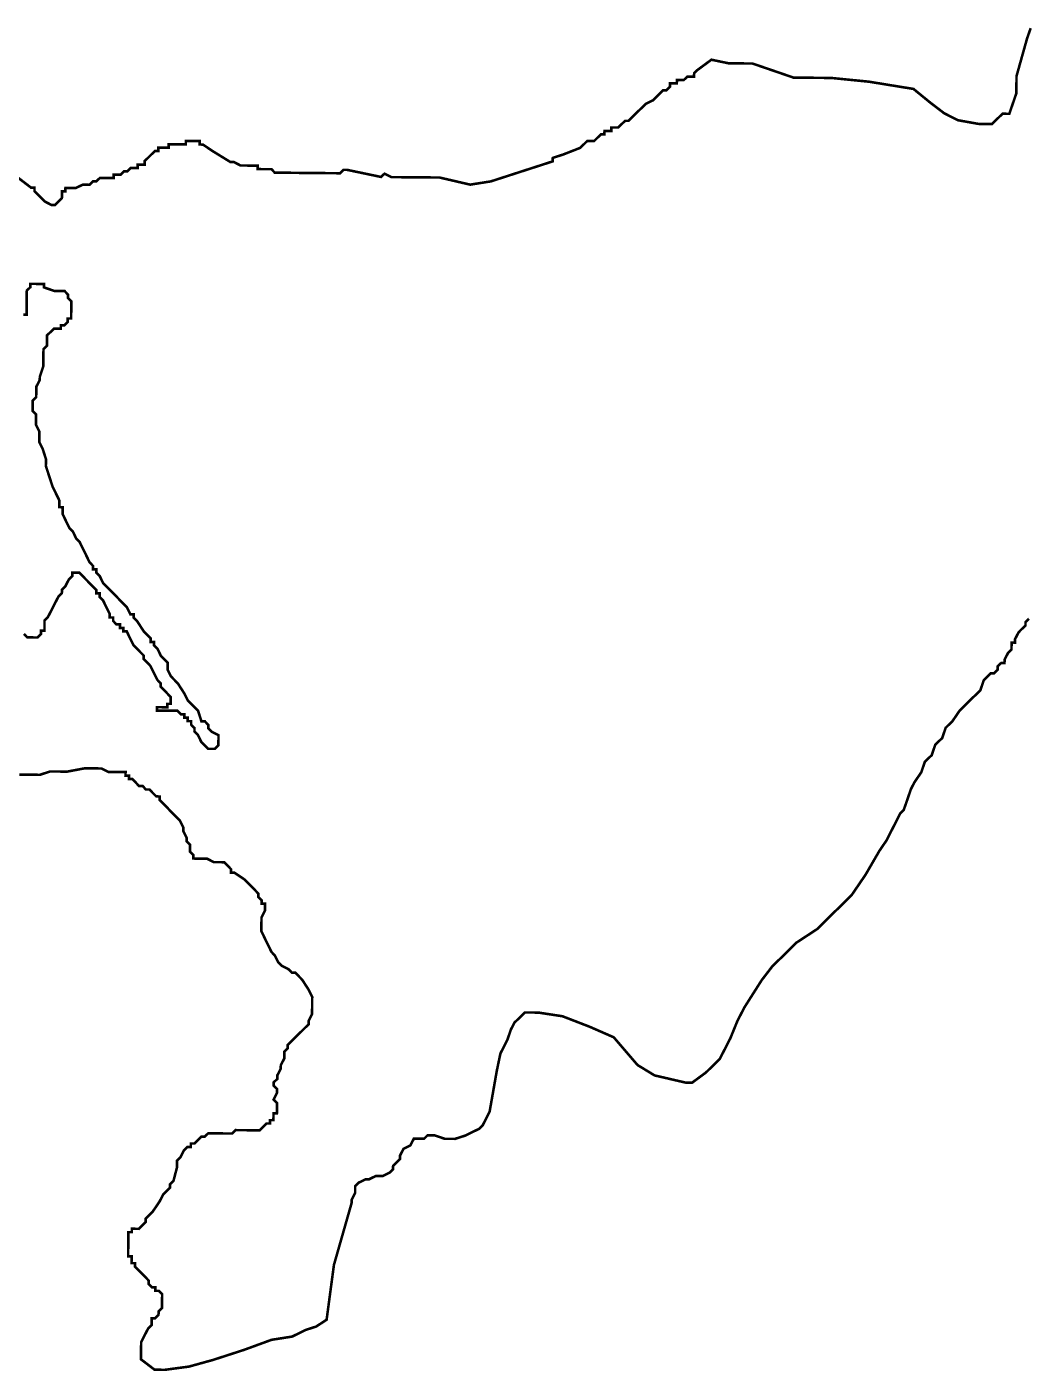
# Model space of a CAD drawing. Header units: metres. Extents: x 290190 to 339802, y 1811045 to 1991312.
# Drawn here: x 318088 to 319263, y 1887629 to 1889207 of the extents above; entities that cross this region are included whole.
import ezdxf

# ---------------------------------------------------------------- set-up
doc = ezdxf.new("R2010")
doc.units = ezdxf.units.M
doc.header["$MEASUREMENT"] = 0
doc.layers.add('HAZARDS LINE', color=1, linetype='Continuous')

msp = doc.modelspace()

# ---------------------------------------------------------------- linework, layer by layer
at = {"layer": 'HAZARDS LINE', "lineweight": 18}
for points in [[(319266.9, 1889205.1, 3.02, 3.02, 0), (319262.7, 1889193.1, 3.02, 3.02, 0), (319250.3, 1889148.9, 3.02, 3.02, 0), (319250.1, 1889132.7, 3.02, 3.02, 0), (319250.1, 1889128.7, 3.02, 3.02, 0), (319241.8, 1889104.6, 3.02, 3.02, 0), (319233.8, 1889104.7, 3.02, 3.02, 0), (319221.6, 1889092.7, 3.02, 3.02, 0), (319205.5, 1889092.8, 3.02, 3.02, 0), (319181.4, 1889097.1, 3.02, 3.02, 0), (319165.3, 1889105.3, 3.02, 3.02, 0), (319149.3, 1889117.5, 3.02, 3.02, 0), (319129.3, 1889133.8, 3.02, 3.02, 0), (319077, 1889142.3, 3.02, 3.02, 0), (319032.7, 1889146.7, 3.02, 3.02, 0), (318988.4, 1889147.1, 3.02, 3.02, 0), (318940.3, 1889163.6, 3.02, 3.02, 0), (318912.1, 1889163.9, 3.02, 3.02, 0), (318892, 1889168.1, 3.02, 3.02, 0), (318875.7, 1889156.1, 3.02, 3.02, 0), (318871.7, 1889152.1, 3.02, 3.02, 0), (318871.6, 1889148.1, 3.02, 3.02, 0), (318867.6, 1889148.2, 3.02, 3.02, 0), (318863.6, 1889148.2, 3.02, 3.02, 0), (318859.5, 1889144.2, 3.02, 3.02, 0), (318855.5, 1889144.2, 3.02, 3.02, 0), (318851.5, 1889144.3, 3.02, 3.02, 0), (318851.4, 1889140.2, 3.02, 3.02, 0), (318847.4, 1889140.3, 3.02, 3.02, 0), (318843.4, 1889140.3, 3.02, 3.02, 0), (318843.3, 1889136.3, 3.02, 3.02, 0), (318839.3, 1889132.3, 3.02, 3.02, 0), (318835.3, 1889132.3, 3.02, 3.02, 0), (318831.2, 1889128.3, 3.02, 3.02, 0), (318823.1, 1889120.3, 3.02, 3.02, 0), (318815, 1889116.4, 3.02, 3.02, 0), (318810.9, 1889112.4, 3.02, 3.02, 0), (318798.7, 1889100.4, 3.02, 3.02, 0), (318794.7, 1889096.4, 3.02, 3.02, 0), (318790.6, 1889096.4, 3.02, 3.02, 0), (318786.6, 1889092.5, 3.02, 3.02, 0), (318782.5, 1889088.5, 3.02, 3.02, 0), (318774.5, 1889088.5, 3.02, 3.02, 0), (318774.4, 1889084.5, 3.02, 3.02, 0), (318770.4, 1889084.5, 3.02, 3.02, 0), (318766.4, 1889084.6, 3.02, 3.02, 0), (318766.3, 1889080.5, 3.02, 3.02, 0), (318762.3, 1889080.6, 3.02, 3.02, 0), (318758.2, 1889076.6, 3.02, 3.02, 0), (318754.2, 1889072.6, 3.02, 3.02, 0), (318746.1, 1889072.7, 3.02, 3.02, 0), (318738, 1889064.7, 3.02, 3.02, 0), (318717.8, 1889056.8, 3.02, 3.02, 0), (318705.7, 1889052.9, 3.02, 3.02, 0), (318705.6, 1889048.8, 3.02, 3.02, 0), (318632.9, 1889025.3, 3.02, 3.02, 0), (318608.7, 1889021.5, 3.02, 3.02, 0), (318572.5, 1889029.9, 3.02, 3.02, 0), (318568.5, 1889029.9, 3.02, 3.02, 0), (318564.5, 1889029.9, 3.02, 3.02, 0), (318556.4, 1889030, 3.02, 3.02, 0), (318540.3, 1889030.1, 3.02, 3.02, 0), (318532.3, 1889030.2, 3.02, 3.02, 0), (318528.2, 1889030.2, 3.02, 3.02, 0), (318524.2, 1889030.3, 3.02, 3.02, 0), (318520.2, 1889030.3, 3.02, 3.02, 0), (318516.2, 1889030.3, 3.02, 3.02, 0), (318508.1, 1889034.4, 3.02, 3.02, 0), (318504.1, 1889030.5, 3.02, 3.02, 0), (318463.9, 1889038.9, 3.02, 3.02, 0), (318459.8, 1889038.9, 3.02, 3.02, 0), (318455.8, 1889034.9, 3.02, 3.02, 0), (318451.7, 1889034.9, 3.02, 3.02, 0), (318447.7, 1889035, 3.02, 3.02, 0), (318443.7, 1889035, 3.02, 3.02, 0), (318439.7, 1889035, 3.02, 3.02, 0), (318431.6, 1889035.1, 3.02, 3.02, 0), (318427.6, 1889035.1, 3.02, 3.02, 0), (318407.4, 1889035.3, 3.02, 3.02, 0), (318403.4, 1889035.4, 3.02, 3.02, 0), (318399.4, 1889035.4, 3.02, 3.02, 0), (318383.3, 1889035.5, 3.02, 3.02, 0), (318379.2, 1889035.6, 3.02, 3.02, 0), (318375.3, 1889039.6, 3.02, 3.02, 0), (318371.2, 1889039.7, 3.02, 3.02, 0), (318367.2, 1889039.7, 3.02, 3.02, 0), (318363.2, 1889039.7, 3.02, 3.02, 0), (318359.1, 1889039.8, 3.02, 3.02, 0), (318359.2, 1889043.8, 3.02, 3.02, 0), (318355.2, 1889043.8, 3.02, 3.02, 0), (318347.1, 1889043.9, 3.02, 3.02, 0), (318339, 1889044, 3.02, 3.02, 0), (318331, 1889048.1, 3.02, 3.02, 0), (318327, 1889048.1, 3.02, 3.02, 0), (318307, 1889060.4, 3.02, 3.02, 0), (318294.9, 1889068.5, 3.02, 3.02, 0), (318290.9, 1889068.6, 3.02, 3.02, 0), (318291, 1889072.6, 3.02, 3.02, 0), (318286.9, 1889072.6, 3.02, 3.02, 0), (318282.9, 1889072.7, 3.02, 3.02, 0), (318278.9, 1889072.7, 3.02, 3.02, 0), (318274.8, 1889072.7, 3.02, 3.02, 0), (318274.8, 1889068.7, 3.02, 3.02, 0), (318270.8, 1889068.7, 3.02, 3.02, 0), (318266.8, 1889068.8, 3.02, 3.02, 0), (318262.7, 1889068.8, 3.02, 3.02, 0), (318258.7, 1889068.8, 3.02, 3.02, 0), (318254.7, 1889068.9, 3.02, 3.02, 0), (318254.6, 1889064.8, 3.02, 3.02, 0), (318250.6, 1889064.9, 3.02, 3.02, 0), (318242.5, 1889065, 3.02, 3.02, 0), (318242.5, 1889060.9, 3.02, 3.02, 0), (318238.5, 1889061, 3.02, 3.02, 0), (318234.4, 1889057, 3.02, 3.02, 0), (318230.4, 1889053, 3.02, 3.02, 0), (318226.3, 1889049, 3.02, 3.02, 0), (318226.3, 1889045, 3.02, 3.02, 0), (318222.2, 1889045, 3.02, 3.02, 0), (318218.2, 1889045, 3.02, 3.02, 0), (318218.2, 1889041, 3.02, 3.02, 0), (318214.1, 1889041, 3.02, 3.02, 0), (318210.1, 1889041.1, 3.02, 3.02, 0), (318206.1, 1889037.1, 3.02, 3.02, 0), (318202, 1889037.1, 3.02, 3.02, 0), (318198, 1889033.1, 3.02, 3.02, 0), (318193.9, 1889033.1, 3.02, 3.02, 0), (318189.9, 1889033.2, 3.02, 3.02, 0), (318189.9, 1889029.2, 3.02, 3.02, 0), (318185.8, 1889029.2, 3.02, 3.02, 0), (318181.8, 1889029.2, 3.02, 3.02, 0), (318177.8, 1889029.3, 3.02, 3.02, 0), (318173.8, 1889029.3, 3.02, 3.02, 0), (318169.7, 1889025.3, 3.02, 3.02, 0), (318165.7, 1889025.3, 3.02, 3.02, 0), (318161.6, 1889021.3, 3.02, 3.02, 0), (318157.6, 1889021.4, 3.02, 3.02, 0), (318153.6, 1889021.4, 3.02, 3.02, 0), (318145.5, 1889017.5, 3.02, 3.02, 0), (318141.4, 1889017.5, 3.02, 3.02, 0), (318137.4, 1889017.5, 3.02, 3.02, 0), (318133.4, 1889017.6, 3.02, 3.02, 0), (318133.3, 1889013.5, 3.02, 3.02, 0), (318129.3, 1889013.6, 3.02, 3.02, 0), (318129.3, 1889009.5, 3.02, 3.02, 0), (318129.2, 1889005.5, 3.02, 3.02, 0), (318125.2, 1889001.5, 3.02, 3.02, 0), (318121.1, 1888997.5, 3.02, 3.02, 0), (318117.1, 1888997.6, 3.02, 3.02, 0), (318109.1, 1889001.7, 3.02, 3.02, 0), (318105.1, 1889005.7, 3.02, 3.02, 0), (318097.1, 1889013.8, 3.02, 3.02, 0), (318097.1, 1889017.9, 3.02, 3.02, 0), (318093.1, 1889017.9, 3.02, 3.02, 0), (318077.1, 1889030.1, 3.02, 3.02, 0)], [(318083.8, 1888868.9, 3.02, 3.02, 0), (318087.8, 1888868.9, 3.02, 3.02, 0), (318087.8, 1888872.9, 3.02, 3.02, 0), (318087.9, 1888877, 3.02, 3.02, 0), (318087.9, 1888885, 3.02, 3.02, 0), (318088, 1888897.1, 3.02, 3.02, 0), (318092.1, 1888901.1, 3.02, 3.02, 0), (318092.1, 1888905.1, 3.02, 3.02, 0), (318096.2, 1888905.1, 3.02, 3.02, 0), (318100.2, 1888905, 3.02, 3.02, 0), (318104.2, 1888905, 3.02, 3.02, 0), (318108.2, 1888905, 3.02, 3.02, 0), (318108.2, 1888900.9, 3.02, 3.02, 0), (318120.2, 1888896.8, 3.02, 3.02, 0), (318124.3, 1888896.8, 3.02, 3.02, 0), (318128.3, 1888896.7, 3.02, 3.02, 0), (318132.3, 1888896.7, 3.02, 3.02, 0), (318136.3, 1888892.6, 3.02, 3.02, 0), (318136.3, 1888888.6, 3.02, 3.02, 0), (318140.3, 1888884.6, 3.02, 3.02, 0), (318140.2, 1888880.5, 3.02, 3.02, 0), (318140.2, 1888876.5, 3.02, 3.02, 0), (318140.2, 1888872.5, 3.02, 3.02, 0), (318140.1, 1888868.4, 3.02, 3.02, 0), (318140.1, 1888864.4, 3.02, 3.02, 0), (318136.1, 1888864.4, 3.02, 3.02, 0), (318136, 1888860.4, 3.02, 3.02, 0), (318132, 1888856.4, 3.02, 3.02, 0), (318128, 1888856.5, 3.02, 3.02, 0), (318127.9, 1888852.4, 3.02, 3.02, 0), (318119.9, 1888852.5, 3.02, 3.02, 0), (318115.8, 1888848.5, 3.02, 3.02, 0), (318111.7, 1888844.5, 3.02, 3.02, 0), (318111.7, 1888840.5, 3.02, 3.02, 0), (318111.6, 1888832.4, 3.02, 3.02, 0), (318107.6, 1888828.4, 3.02, 3.02, 0), (318107.4, 1888812.3, 3.02, 3.02, 0), (318107.4, 1888808.3, 3.02, 3.02, 0), (318103.3, 1888796.2, 3.02, 3.02, 0), (318103.2, 1888792.2, 3.02, 3.02, 0), (318099.1, 1888784.2, 3.02, 3.02, 0), (318099.1, 1888780.2, 3.02, 3.02, 0), (318099.1, 1888776.1, 3.02, 3.02, 0), (318099, 1888772.1, 3.02, 3.02, 0), (318095, 1888768.1, 3.02, 3.02, 0), (318094.9, 1888764.1, 3.02, 3.02, 0), (318094.9, 1888760.1, 3.02, 3.02, 0), (318094.9, 1888756, 3.02, 3.02, 0), (318098.8, 1888752, 3.02, 3.02, 0), (318098.8, 1888747.9, 3.02, 3.02, 0), (318098.8, 1888743.9, 3.02, 3.02, 0), (318098.7, 1888739.9, 3.02, 3.02, 0), (318102.7, 1888731.8, 3.02, 3.02, 0), (318102.6, 1888719.7, 3.02, 3.02, 0), (318106.6, 1888711.6, 3.02, 3.02, 0), (318110.5, 1888699.5, 3.02, 3.02, 0), (318110.4, 1888691.4, 3.02, 3.02, 0), (318114.3, 1888679.3, 3.02, 3.02, 0), (318118.3, 1888667.2, 3.02, 3.02, 0), (318122.2, 1888659.1, 3.02, 3.02, 0), (318126.2, 1888651, 3.02, 3.02, 0), (318126.1, 1888643, 3.02, 3.02, 0), (318130.1, 1888642.9, 3.02, 3.02, 0), (318130.1, 1888638.9, 3.02, 3.02, 0), (318130.1, 1888634.9, 3.02, 3.02, 0), (318134, 1888626.8, 3.02, 3.02, 0), (318138, 1888618.7, 3.02, 3.02, 0), (318142, 1888614.6, 3.02, 3.02, 0), (318145.9, 1888606.5, 3.02, 3.02, 0), (318149.9, 1888602.5, 3.02, 3.02, 0), (318153.9, 1888594.4, 3.02, 3.02, 0), (318161.8, 1888578.2, 3.02, 3.02, 0), (318165.8, 1888574.1, 3.02, 3.02, 0), (318165.7, 1888570.1, 3.02, 3.02, 0), (318169.8, 1888570.1, 3.02, 3.02, 0), (318169.7, 1888566, 3.02, 3.02, 0), (318173.7, 1888562, 3.02, 3.02, 0), (318177.7, 1888553.9, 3.02, 3.02, 0), (318181.7, 1888549.8, 3.02, 3.02, 0), (318185.7, 1888545.8, 3.02, 3.02, 0), (318197.7, 1888533.6, 3.02, 3.02, 0), (318201.6, 1888529.5, 3.02, 3.02, 0), (318205.6, 1888525.4, 3.02, 3.02, 0), (318209.6, 1888517.3, 3.02, 3.02, 0), (318213.6, 1888517.3, 3.02, 3.02, 0), (318213.6, 1888513.3, 3.02, 3.02, 0), (318217.6, 1888509.2, 3.02, 3.02, 0), (318225.5, 1888497.1, 3.02, 3.02, 0), (318229.5, 1888493, 3.02, 3.02, 0), (318233.5, 1888488.9, 3.02, 3.02, 0), (318233.5, 1888484.9, 3.02, 3.02, 0), (318237.5, 1888484.9, 3.02, 3.02, 0), (318237.5, 1888480.8, 3.02, 3.02, 0), (318241.5, 1888476.8, 3.02, 3.02, 0), (318245.4, 1888468.7, 3.02, 3.02, 0), (318249.4, 1888464.6, 3.02, 3.02, 0), (318253.4, 1888460.6, 3.02, 3.02, 0), (318253.4, 1888456.5, 3.02, 3.02, 0), (318253.3, 1888452.5, 3.02, 3.02, 0), (318257.3, 1888444.4, 3.02, 3.02, 0), (318265.3, 1888436.3, 3.02, 3.02, 0), (318273.2, 1888424.1, 3.02, 3.02, 0), (318277.2, 1888416, 3.02, 3.02, 0), (318289.2, 1888403.9, 3.02, 3.02, 0), (318293.1, 1888391.7, 3.02, 3.02, 0), (318297.1, 1888391.7, 3.02, 3.02, 0), (318301.1, 1888387.6, 3.02, 3.02, 0), (318301.1, 1888383.6, 3.02, 3.02, 0), (318305.1, 1888379.5, 3.02, 3.02, 0), (318313.1, 1888375.4, 3.02, 3.02, 0), (318313.1, 1888371.4, 3.02, 3.02, 0), (318313, 1888363.4, 3.02, 3.02, 0), (318308.9, 1888359.4, 3.02, 3.02, 0), (318304.9, 1888359.4, 3.02, 3.02, 0), (318300.9, 1888359.4, 3.02, 3.02, 0), (318296.9, 1888363.5, 3.02, 3.02, 0), (318292.9, 1888367.6, 3.02, 3.02, 0), (318288.9, 1888375.7, 3.02, 3.02, 0), (318284.9, 1888379.7, 3.02, 3.02, 0), (318285, 1888383.7, 3.02, 3.02, 0), (318281, 1888387.8, 3.02, 3.02, 0), (318281, 1888391.8, 3.02, 3.02, 0), (318277, 1888391.9, 3.02, 3.02, 0), (318277, 1888395.9, 3.02, 3.02, 0), (318273, 1888395.9, 3.02, 3.02, 0), (318273, 1888400, 3.02, 3.02, 0), (318269, 1888400, 3.02, 3.02, 0), (318265, 1888404.1, 3.02, 3.02, 0), (318261, 1888404.1, 3.02, 3.02, 0), (318256.9, 1888404.1, 3.02, 3.02, 0), (318252.9, 1888404.2, 3.02, 3.02, 0), (318248.9, 1888404.2, 3.02, 3.02, 0), (318244.9, 1888404.2, 3.02, 3.02, 0), (318240.8, 1888404.3, 3.02, 3.02, 0), (318240.9, 1888408.3, 3.02, 3.02, 0), (318244.9, 1888408.3, 3.02, 3.02, 0), (318248.9, 1888408.2, 3.02, 3.02, 0), (318253, 1888408.2, 3.02, 3.02, 0), (318253, 1888412.2, 3.02, 3.02, 0), (318257, 1888412.2, 3.02, 3.02, 0), (318257.1, 1888416.2, 3.02, 3.02, 0), (318257.1, 1888420.2, 3.02, 3.02, 0), (318253.1, 1888424.3, 3.02, 3.02, 0), (318249.1, 1888428.4, 3.02, 3.02, 0), (318245.1, 1888432.4, 3.02, 3.02, 0), (318245.1, 1888436.5, 3.02, 3.02, 0), (318241.2, 1888440.5, 3.02, 3.02, 0), (318233.2, 1888456.7, 3.02, 3.02, 0), (318229.2, 1888460.8, 3.02, 3.02, 0), (318225.2, 1888464.8, 3.02, 3.02, 0), (318225.3, 1888468.9, 3.02, 3.02, 0), (318221.3, 1888472.9, 3.02, 3.02, 0), (318217.3, 1888477, 3.02, 3.02, 0), (318213.3, 1888481.1, 3.02, 3.02, 0), (318209.3, 1888489.1, 3.02, 3.02, 0), (318205.4, 1888497.2, 3.02, 3.02, 0), (318201.4, 1888497.3, 3.02, 3.02, 0), (318201.4, 1888501.3, 3.02, 3.02, 0), (318197.4, 1888501.3, 3.02, 3.02, 0), (318197.4, 1888505.4, 3.02, 3.02, 0), (318193.4, 1888505.4, 3.02, 3.02, 0), (318189.4, 1888509.5, 3.02, 3.02, 0), (318189.4, 1888513.5, 3.02, 3.02, 0), (318185.4, 1888513.5, 3.02, 3.02, 0), (318185.4, 1888517.6, 3.02, 3.02, 0), (318177.5, 1888533.7, 3.02, 3.02, 0), (318173.5, 1888537.8, 3.02, 3.02, 0), (318173.6, 1888541.8, 3.02, 3.02, 0), (318169.5, 1888541.9, 3.02, 3.02, 0), (318169.6, 1888545.9, 3.02, 3.02, 0), (318165.6, 1888550, 3.02, 3.02, 0), (318153.6, 1888562.1, 3.02, 3.02, 0), (318149.6, 1888566.2, 3.02, 3.02, 0), (318145.6, 1888566.2, 3.02, 3.02, 0), (318141.5, 1888566.3, 3.02, 3.02, 0), (318141.5, 1888562.3, 3.02, 3.02, 0), (318137.4, 1888558.3, 3.02, 3.02, 0), (318133.3, 1888550.2, 3.02, 3.02, 0), (318129.3, 1888546.2, 3.02, 3.02, 0), (318129.2, 1888542.2, 3.02, 3.02, 0), (318125.2, 1888538.2, 3.02, 3.02, 0), (318121.1, 1888530.2, 3.02, 3.02, 0), (318117, 1888522.2, 3.02, 3.02, 0), (318112.9, 1888514.2, 3.02, 3.02, 0), (318108.8, 1888510.2, 3.02, 3.02, 0), (318108.8, 1888506.1, 3.02, 3.02, 0), (318108.8, 1888502.1, 3.02, 3.02, 0), (318108.7, 1888498.1, 3.02, 3.02, 0), (318104.7, 1888498.1, 3.02, 3.02, 0), (318104.7, 1888494.1, 3.02, 3.02, 0), (318100.6, 1888490.1, 3.02, 3.02, 0), (318096.6, 1888490.1, 3.02, 3.02, 0), (318092.5, 1888490.2, 3.02, 3.02, 0), (318088.5, 1888490.2, 3.02, 3.02, 0), (318084.5, 1888494.3, 3.02, 3.02, 0)], [(318079.1, 1888329.1, 3.02, 3.02, 0), (318087.1, 1888329.1, 3.02, 3.02, 0), (318091.1, 1888329, 3.02, 3.02, 0), (318095.2, 1888329, 3.02, 3.02, 0), (318099.2, 1888329, 3.02, 3.02, 0), (318103.2, 1888328.9, 3.02, 3.02, 0), (318115.3, 1888332.8, 3.02, 3.02, 0), (318119.4, 1888332.8, 3.02, 3.02, 0), (318123.4, 1888332.8, 3.02, 3.02, 0), (318135.5, 1888332.7, 3.02, 3.02, 0), (318155.7, 1888336.5, 3.02, 3.02, 0), (318167.7, 1888336.4, 3.02, 3.02, 0), (318171.8, 1888336.4, 3.02, 3.02, 0), (318175.8, 1888336.3, 3.02, 3.02, 0), (318183.8, 1888332.3, 3.02, 3.02, 0), (318187.8, 1888332.2, 3.02, 3.02, 0), (318195.9, 1888332.1, 3.02, 3.02, 0), (318199.9, 1888332.1, 3.02, 3.02, 0), (318204, 1888332.1, 3.02, 3.02, 0), (318203.9, 1888328, 3.02, 3.02, 0), (318207.9, 1888328, 3.02, 3.02, 0), (318207.9, 1888324, 3.02, 3.02, 0), (318211.9, 1888323.9, 3.02, 3.02, 0), (318215.9, 1888319.9, 3.02, 3.02, 0), (318219.9, 1888315.8, 3.02, 3.02, 0), (318224, 1888315.8, 3.02, 3.02, 0), (318227.9, 1888311.7, 3.02, 3.02, 0), (318232, 1888311.7, 3.02, 3.02, 0), (318236, 1888307.6, 3.02, 3.02, 0), (318240, 1888303.6, 3.02, 3.02, 0), (318244, 1888303.5, 3.02, 3.02, 0), (318244, 1888299.5, 3.02, 3.02, 0), (318251.9, 1888291.4, 3.02, 3.02, 0), (318255.9, 1888287.3, 3.02, 3.02, 0), (318263.9, 1888279.2, 3.02, 3.02, 0), (318267.9, 1888275.1, 3.02, 3.02, 0), (318271.9, 1888267, 3.02, 3.02, 0), (318271.8, 1888263, 3.02, 3.02, 0), (318275.8, 1888254.9, 3.02, 3.02, 0), (318275.8, 1888250.9, 3.02, 3.02, 0), (318279.7, 1888246.8, 3.02, 3.02, 0), (318279.7, 1888242.8, 3.02, 3.02, 0), (318279.7, 1888238.8, 3.02, 3.02, 0), (318283.7, 1888234.7, 3.02, 3.02, 0), (318283.6, 1888230.7, 3.02, 3.02, 0), (318287.7, 1888230.6, 3.02, 3.02, 0), (318291.7, 1888230.6, 3.02, 3.02, 0), (318295.7, 1888230.6, 3.02, 3.02, 0), (318299.7, 1888230.5, 3.02, 3.02, 0), (318307.8, 1888226.4, 3.02, 3.02, 0), (318311.8, 1888226.4, 3.02, 3.02, 0), (318315.8, 1888226.4, 3.02, 3.02, 0), (318319.8, 1888226.3, 3.02, 3.02, 0), (318323.8, 1888222.3, 3.02, 3.02, 0), (318327.8, 1888218.2, 3.02, 3.02, 0), (318327.8, 1888214.2, 3.02, 3.02, 0), (318331.8, 1888214.1, 3.02, 3.02, 0), (318343.8, 1888206, 3.02, 3.02, 0), (318351.8, 1888197.8, 3.02, 3.02, 0), (318355.8, 1888193.8, 3.02, 3.02, 0), (318359.8, 1888189.7, 3.02, 3.02, 0), (318359.8, 1888185.7, 3.02, 3.02, 0), (318363.8, 1888181.6, 3.02, 3.02, 0), (318363.7, 1888177.6, 3.02, 3.02, 0), (318367.8, 1888177.6, 3.02, 3.02, 0), (318367.7, 1888173.5, 3.02, 3.02, 0), (318367.7, 1888169.5, 3.02, 3.02, 0), (318363.6, 1888161.5, 3.02, 3.02, 0), (318363.6, 1888157.5, 3.02, 3.02, 0), (318363.5, 1888153.4, 3.02, 3.02, 0), (318363.5, 1888149.4, 3.02, 3.02, 0), (318363.5, 1888145.4, 3.02, 3.02, 0), (318367.4, 1888137.3, 3.02, 3.02, 0), (318371.4, 1888129.2, 3.02, 3.02, 0), (318375.3, 1888121.1, 3.02, 3.02, 0), (318379.3, 1888117, 3.02, 3.02, 0), (318383.3, 1888108.9, 3.02, 3.02, 0), (318387.3, 1888104.9, 3.02, 3.02, 0), (318395.3, 1888100.8, 3.02, 3.02, 0), (318399.3, 1888096.7, 3.02, 3.02, 0), (318403.3, 1888096.7, 3.02, 3.02, 0), (318411.3, 1888088.6, 3.02, 3.02, 0), (318419.2, 1888076.4, 3.02, 3.02, 0), (318423.2, 1888068.3, 3.02, 3.02, 0), (318423.1, 1888056.2, 3.02, 3.02, 0), (318423, 1888048.2, 3.02, 3.02, 0), (318418.9, 1888040.1, 3.02, 3.02, 0), (318418.9, 1888036.1, 3.02, 3.02, 0), (318414.8, 1888032.1, 3.02, 3.02, 0), (318410.8, 1888028.1, 3.02, 3.02, 0), (318402.6, 1888020.1, 3.02, 3.02, 0), (318398.6, 1888016.1, 3.02, 3.02, 0), (318394.5, 1888012.2, 3.02, 3.02, 0), (318394.5, 1888008.1, 3.02, 3.02, 0), (318390.4, 1888004.1, 3.02, 3.02, 0), (318390.4, 1888000.1, 3.02, 3.02, 0), (318390.4, 1887996.1, 3.02, 3.02, 0), (318386.3, 1887988.1, 3.02, 3.02, 0), (318386.2, 1887984, 3.02, 3.02, 0), (318382.1, 1887976, 3.02, 3.02, 0), (318382.1, 1887972, 3.02, 3.02, 0), (318378, 1887968, 3.02, 3.02, 0), (318378, 1887964, 3.02, 3.02, 0), (318382, 1887959.9, 3.02, 3.02, 0), (318381.9, 1887955.9, 3.02, 3.02, 0), (318377.8, 1887947.8, 3.02, 3.02, 0), (318381.8, 1887943.8, 3.02, 3.02, 0), (318381.8, 1887939.8, 3.02, 3.02, 0), (318381.8, 1887935.7, 3.02, 3.02, 0), (318381.7, 1887931.7, 3.02, 3.02, 0), (318377.7, 1887931.7, 3.02, 3.02, 0), (318377.7, 1887927.7, 3.02, 3.02, 0), (318377.6, 1887923.7, 3.02, 3.02, 0), (318373.6, 1887923.7, 3.02, 3.02, 0), (318373.6, 1887919.7, 3.02, 3.02, 0), (318369.5, 1887919.7, 3.02, 3.02, 0), (318365.5, 1887915.7, 3.02, 3.02, 0), (318361.4, 1887911.7, 3.02, 3.02, 0), (318357.4, 1887911.8, 3.02, 3.02, 0), (318353.4, 1887911.8, 3.02, 3.02, 0), (318349.3, 1887911.8, 3.02, 3.02, 0), (318345.3, 1887911.9, 3.02, 3.02, 0), (318341.3, 1887911.9, 3.02, 3.02, 0), (318337.3, 1887911.9, 3.02, 3.02, 0), (318333.2, 1887912, 3.02, 3.02, 0), (318329.2, 1887908, 3.02, 3.02, 0), (318325.1, 1887908, 3.02, 3.02, 0), (318321.1, 1887908, 3.02, 3.02, 0), (318317.1, 1887908.1, 3.02, 3.02, 0), (318313.1, 1887908.1, 3.02, 3.02, 0), (318309, 1887908.2, 3.02, 3.02, 0), (318305, 1887908.2, 3.02, 3.02, 0), (318301, 1887908.2, 3.02, 3.02, 0), (318296.9, 1887904.2, 3.02, 3.02, 0), (318292.9, 1887904.3, 3.02, 3.02, 0), (318288.8, 1887900.3, 3.02, 3.02, 0), (318284.8, 1887896.3, 3.02, 3.02, 0), (318280.7, 1887896.3, 3.02, 3.02, 0), (318280.7, 1887892.3, 3.02, 3.02, 0), (318276.7, 1887892.3, 3.02, 3.02, 0), (318272.6, 1887888.3, 3.02, 3.02, 0), (318268.5, 1887880.3, 3.02, 3.02, 0), (318264.4, 1887876.3, 3.02, 3.02, 0), (318264.4, 1887872.3, 3.02, 3.02, 0), (318264.4, 1887868.3, 3.02, 3.02, 0), (318260.2, 1887852.2, 3.02, 3.02, 0), (318256.1, 1887848.2, 3.02, 3.02, 0), (318256.1, 1887844.2, 3.02, 3.02, 0), (318252, 1887840.2, 3.02, 3.02, 0), (318248, 1887836.2, 3.02, 3.02, 0), (318243.9, 1887828.1, 3.02, 3.02, 0), (318235.7, 1887816.1, 3.02, 3.02, 0), (318231.7, 1887812.1, 3.02, 3.02, 0), (318227.6, 1887808.1, 3.02, 3.02, 0), (318227.6, 1887804.1, 3.02, 3.02, 0), (318223.5, 1887800.1, 3.02, 3.02, 0), (318219.4, 1887796.1, 3.02, 3.02, 0), (318215.4, 1887796.2, 3.02, 3.02, 0), (318211.4, 1887796.2, 3.02, 3.02, 0), (318211.3, 1887792.2, 3.02, 3.02, 0), (318207.3, 1887792.2, 3.02, 3.02, 0), (318207.3, 1887788.2, 3.02, 3.02, 0), (318207.2, 1887784.2, 3.02, 3.02, 0), (318207.2, 1887780.1, 3.02, 3.02, 0), (318207.2, 1887776.1, 3.02, 3.02, 0), (318207.1, 1887772.1, 3.02, 3.02, 0), (318207.1, 1887768, 3.02, 3.02, 0), (318207.1, 1887764, 3.02, 3.02, 0), (318211.1, 1887764, 3.02, 3.02, 0), (318211, 1887755.9, 3.02, 3.02, 0), (318215.1, 1887755.9, 3.02, 3.02, 0), (318215, 1887751.9, 3.02, 3.02, 0), (318219, 1887747.8, 3.02, 3.02, 0), (318223, 1887743.7, 3.02, 3.02, 0), (318227, 1887739.7, 3.02, 3.02, 0), (318231, 1887735.6, 3.02, 3.02, 0), (318231, 1887731.6, 3.02, 3.02, 0), (318235, 1887727.5, 3.02, 3.02, 0), (318239, 1887727.5, 3.02, 3.02, 0), (318238.9, 1887723.4, 3.02, 3.02, 0), (318243, 1887723.4, 3.02, 3.02, 0), (318247, 1887719.3, 3.02, 3.02, 0), (318246.9, 1887715.3, 3.02, 3.02, 0), (318246.9, 1887711.3, 3.02, 3.02, 0), (318246.9, 1887707.3, 3.02, 3.02, 0), (318246.8, 1887703.2, 3.02, 3.02, 0), (318242.8, 1887699.2, 3.02, 3.02, 0), (318242.7, 1887695.2, 3.02, 3.02, 0), (318238.7, 1887691.2, 3.02, 3.02, 0), (318234.6, 1887691.3, 3.02, 3.02, 0), (318234.6, 1887687.2, 3.02, 3.02, 0), (318234.6, 1887683.2, 3.02, 3.02, 0), (318230.5, 1887679.2, 3.02, 3.02, 0), (318222.3, 1887663.2, 3.02, 3.02, 0), (318222.1, 1887643, 3.02, 3.02, 0), (318238.1, 1887630.8, 3.02, 3.02, 0), (318250.2, 1887630.7, 3.02, 3.02, 0), (318278.5, 1887634.5, 3.02, 3.02, 0), (318306.7, 1887642.3, 3.02, 3.02, 0), (318343.1, 1887654.1, 3.02, 3.02, 0), (318375.4, 1887665.9, 3.02, 3.02, 0), (318399.6, 1887669.7, 3.02, 3.02, 0), (318415.8, 1887677.6, 3.02, 3.02, 0), (318427.9, 1887681.5, 3.02, 3.02, 0), (318440.1, 1887689.5, 3.02, 3.02, 0), (318448.7, 1887753.9, 3.02, 3.02, 0), (318469.4, 1887826.2, 3.02, 3.02, 0), (318469.5, 1887830.2, 3.02, 3.02, 0), (318473.6, 1887838.2, 3.02, 3.02, 0), (318473.6, 1887846.3, 3.02, 3.02, 0), (318477.7, 1887850.3, 3.02, 3.02, 0), (318485.8, 1887854.2, 3.02, 3.02, 0), (318489.8, 1887854.2, 3.02, 3.02, 0), (318497.9, 1887858.2, 3.02, 3.02, 0), (318506, 1887858.1, 3.02, 3.02, 0), (318514.1, 1887862.1, 3.02, 3.02, 0), (318518.1, 1887866.1, 3.02, 3.02, 0), (318518.2, 1887870.1, 3.02, 3.02, 0), (318526.3, 1887878.1, 3.02, 3.02, 0), (318526.3, 1887882.1, 3.02, 3.02, 0), (318530.4, 1887890.1, 3.02, 3.02, 0), (318538.5, 1887894.1, 3.02, 3.02, 0), (318542.6, 1887902.1, 3.02, 3.02, 0), (318554.7, 1887902, 3.02, 3.02, 0), (318558.7, 1887906, 3.02, 3.02, 0), (318566.8, 1887905.9, 3.02, 3.02, 0), (318578.8, 1887901.8, 3.02, 3.02, 0), (318590.9, 1887901.7, 3.02, 3.02, 0), (318603, 1887905.6, 3.02, 3.02, 0), (318611.1, 1887909.6, 3.02, 3.02, 0), (318619.2, 1887913.5, 3.02, 3.02, 0), (318623.3, 1887917.5, 3.02, 3.02, 0), (318627.4, 1887925.5, 3.02, 3.02, 0), (318631.5, 1887933.6, 3.02, 3.02, 0), (318640, 1887981.8, 3.02, 3.02, 0), (318644.2, 1888001.9, 3.02, 3.02, 0), (318652.4, 1888018, 3.02, 3.02, 0), (318656.5, 1888030, 3.02, 3.02, 0), (318660.6, 1888038, 3.02, 3.02, 0), (318664.7, 1888042, 3.02, 3.02, 0), (318672.8, 1888050, 3.02, 3.02, 0), (318680.8, 1888050, 3.02, 3.02, 0), (318688.9, 1888049.9, 3.02, 3.02, 0), (318717.1, 1888045.6, 3.02, 3.02, 0), (318749.2, 1888033.2, 3.02, 3.02, 0), (318777.3, 1888020.9, 3.02, 3.02, 0), (318805.2, 1887988.4, 3.02, 3.02, 0), (318825.2, 1887976.2, 3.02, 3.02, 0), (318861.4, 1887967.8, 3.02, 3.02, 0), (318869.4, 1887967.7, 3.02, 3.02, 0), (318885.7, 1887979.7, 3.02, 3.02, 0), (318901.9, 1887995.7, 3.02, 3.02, 0), (318914.2, 1888019.7, 3.02, 3.02, 0), (318922.4, 1888039.8, 3.02, 3.02, 0), (318930.6, 1888055.8, 3.02, 3.02, 0), (318951, 1888087.9, 3.02, 3.02, 0), (318963.3, 1888103.9, 3.02, 3.02, 0), (318975.5, 1888115.9, 3.02, 3.02, 0), (318991.7, 1888131.9, 3.02, 3.02, 0), (319016, 1888147.8, 3.02, 3.02, 0), (319056.6, 1888187.7, 3.02, 3.02, 0), (319064.8, 1888199.7, 3.02, 3.02, 0), (319073, 1888211.7, 3.02, 3.02, 0), (319089.3, 1888239.8, 3.02, 3.02, 0), (319097.5, 1888251.8, 3.02, 3.02, 0), (319101.6, 1888259.8, 3.02, 3.02, 0), (319105.7, 1888267.8, 3.02, 3.02, 0), (319109.8, 1888275.9, 3.02, 3.02, 0), (319113.9, 1888283.9, 3.02, 3.02, 0), (319117.9, 1888287.9, 3.02, 3.02, 0), (319122.1, 1888299.9, 3.02, 3.02, 0), (319126.2, 1888312, 3.02, 3.02, 0), (319130.3, 1888320, 3.02, 3.02, 0), (319138.5, 1888332, 3.02, 3.02, 0), (319142.6, 1888344.1, 3.02, 3.02, 0), (319150.7, 1888352, 3.02, 3.02, 0), (319154.8, 1888364.1, 3.02, 3.02, 0), (319163, 1888372.1, 3.02, 3.02, 0), (319167.1, 1888384.1, 3.02, 3.02, 0), (319175.2, 1888392.1, 3.02, 3.02, 0), (319183.4, 1888404.1, 3.02, 3.02, 0), (319191.5, 1888412.1, 3.02, 3.02, 0), (319199.6, 1888420.1, 3.02, 3.02, 0), (319207.8, 1888428.1, 3.02, 3.02, 0), (319211.9, 1888440.1, 3.02, 3.02, 0), (319220, 1888448.1, 3.02, 3.02, 0), (319224.1, 1888448.1, 3.02, 3.02, 0), (319228.1, 1888452.1, 3.02, 3.02, 0), (319228.1, 1888456.1, 3.02, 3.02, 0), (319232.2, 1888460.1, 3.02, 3.02, 0), (319236.2, 1888460.1, 3.02, 3.02, 0), (319236.3, 1888464.1, 3.02, 3.02, 0), (319240.4, 1888472.1, 3.02, 3.02, 0), (319244.4, 1888476.1, 3.02, 3.02, 0), (319244.5, 1888484.2, 3.02, 3.02, 0), (319248.5, 1888484.1, 3.02, 3.02, 0), (319248.6, 1888488.2, 3.02, 3.02, 0), (319252.7, 1888496.2, 3.02, 3.02, 0), (319256.7, 1888500.2, 3.02, 3.02, 0), (319260.8, 1888504.2, 3.02, 3.02, 0), (319260.8, 1888508.2, 3.02, 3.02, 0), (319264.9, 1888512.2, 3.02, 3.02, 0)]]:
    msp.add_lwpolyline(points, format="xyseb", dxfattribs=at)

doc.saveas('drawing.dxf')
